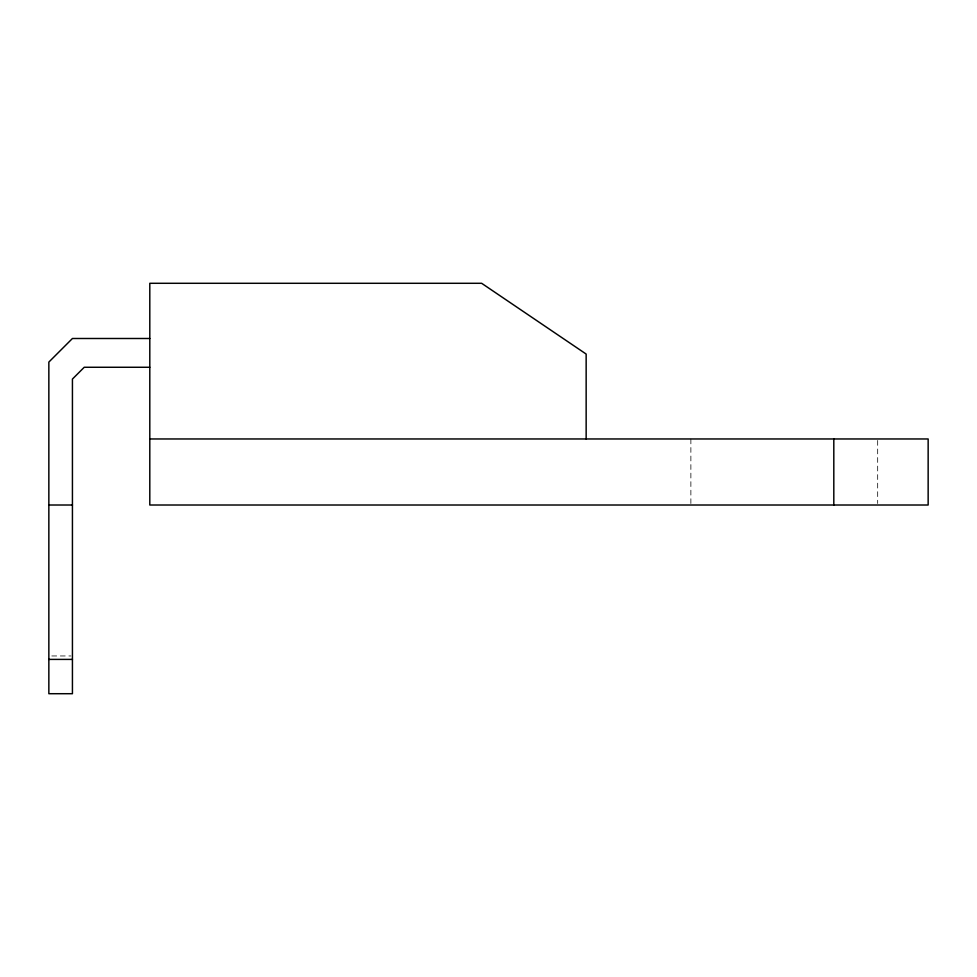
<?xml version="1.0" encoding="UTF-8"?>
<svg xmlns="http://www.w3.org/2000/svg" width="977" height="977" viewBox="0 0 977 977"><rect width="100%" height="100%" fill="white"/><g stroke="black" fill="none" stroke-linecap="round" stroke-linejoin="round"><path stroke-width="0.73" stroke-dasharray="4.88 3.66" d="M51.793 655.958L70.967 655.958M877.676 440.468L877.676 503.509M690.873 438.966L690.873 503.509"/><path stroke-width="1.47" d="M149.799 338.494L72.432 338.494L48.85 362.076L48.85 693.707L72.432 693.707L72.432 379.064L84.23 367.267L149.799 367.267M149.799 438.966L928.15 438.966L928.15 505.011L149.799 505.011L149.799 283.293L481.637 283.293L586.151 354.053L586.151 438.966M48.85 505.011L72.432 505.011M48.85 659.402L72.432 659.402M833.808 438.966L833.808 505.011"/></g></svg>
